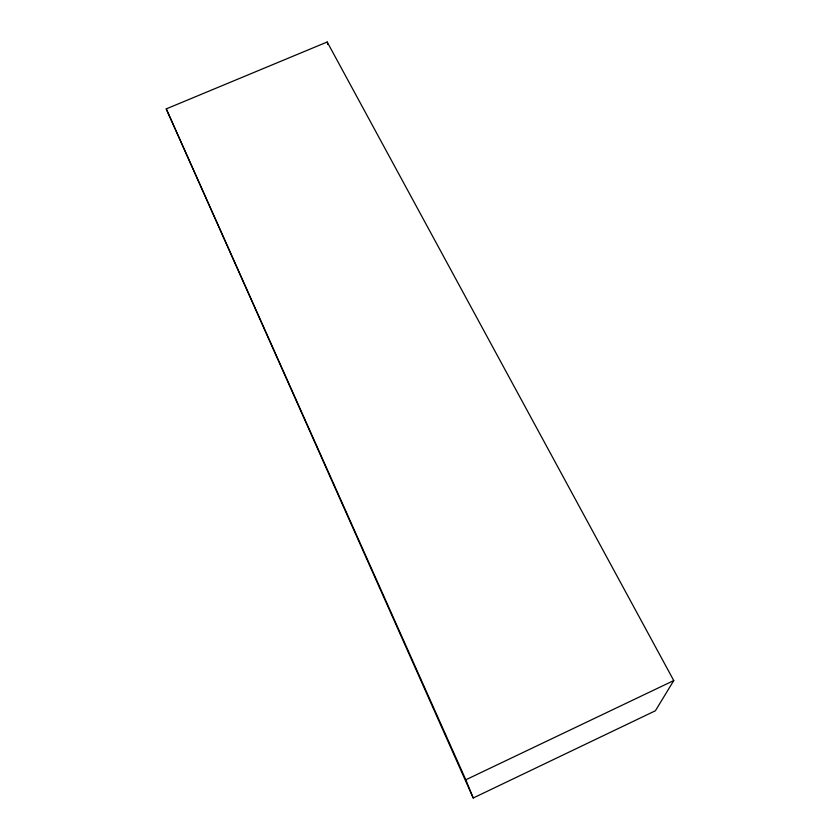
<?xml version="1.0" encoding="UTF-8"?>
<svg xmlns="http://www.w3.org/2000/svg" width="840" height="840" viewBox="0 0 840 840"><rect width="100%" height="100%" fill="white"/><g stroke="black" fill="none" stroke-linecap="round" stroke-linejoin="round"><path stroke-width="1.26" d="M673.764 680.568L655.4 710.766L473.214 798L166.236 108.895L327.191 42L673.764 680.568L465.812 779.793L473.214 798M166.236 108.895L465.812 779.793M327.191 42L327.757 44.541"/></g></svg>
